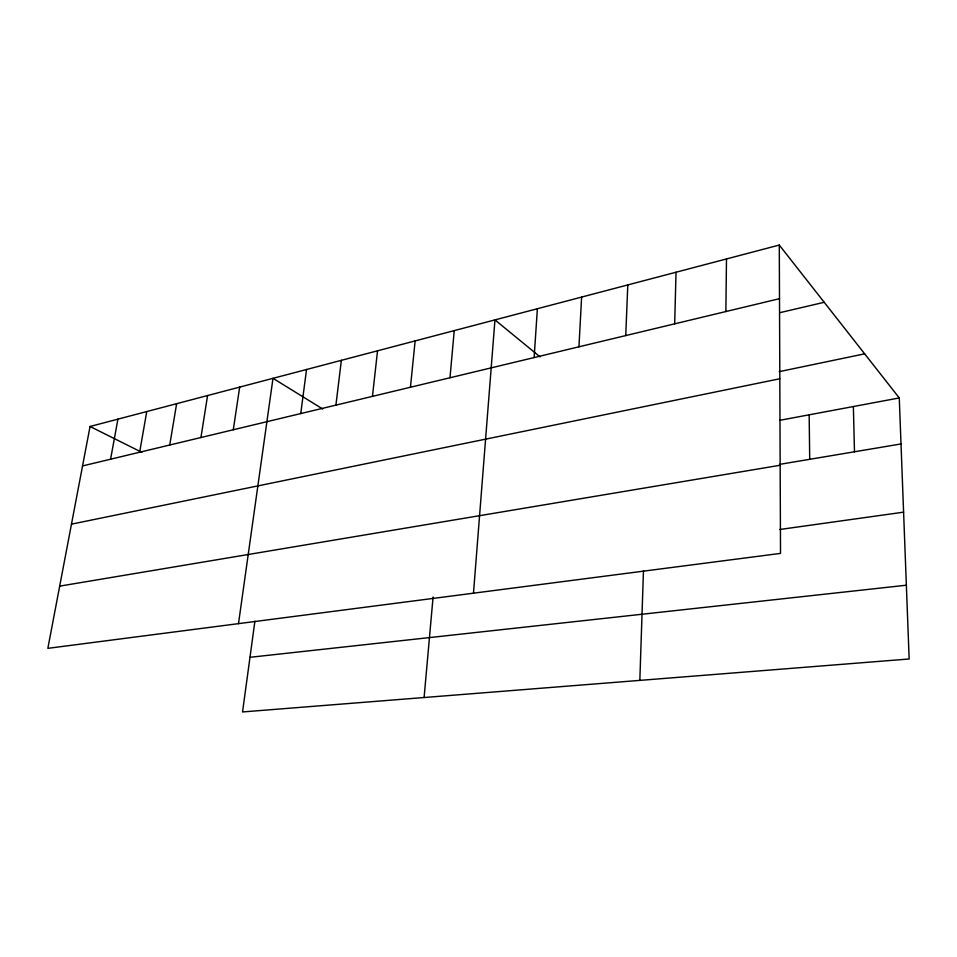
<?xml version="1.0" encoding="UTF-8"?>
<svg xmlns="http://www.w3.org/2000/svg" width="957" height="957" viewBox="0 0 957 957"><rect width="100%" height="100%" fill="white"/><g stroke="black" fill="none" stroke-linecap="round" stroke-linejoin="round"><path stroke-width="1.44" d="M725.873 311.551L726.483 258.952M674.673 323.837L676.037 272.231M639.838 680.379L643.463 570.695M625.746 335.584L627.792 284.935M578.949 346.817L581.617 297.089M534.138 357.571L537.379 308.728M473.476 593.196L494.96 319.901L540.059 356.877M424.095 697.521L433.078 597.072M449.993 377.764L454.24 330.62M410.445 387.25L415.135 340.907M372.452 396.365L377.537 350.812M335.907 405.134L341.362 360.334M300.749 413.58L306.539 369.498M254.909 621.189L242.54 711.948L909.15 658.99L899.269 397.945L779.285 245.052L90.054 426.487L47.85 648.344L780.517 553.397L779.285 245.052M238.496 623.641L272.996 378.326L322.676 408.974M233.293 429.765L239.681 387.095M200.934 437.528L207.585 395.54M169.736 445.017L176.626 403.698M139.638 452.242L146.756 411.558M110.593 459.204L117.914 419.154M82.541 465.939L779.5 298.68M779.62 312.724L824.216 302.292M779.189 371.651L864.661 353.839M71.476 524.161L779.823 378.757M779.788 420.314L899.269 397.945M779.524 464.384L901.016 443.952M59.681 586.139L780.158 465.258M779.776 529.496L903.599 512.162M249.98 657.303L906.363 585.217M90.054 426.487L141.815 452.314M853.369 406.534L854.481 451.776M809.167 414.812L809.706 459.312"/></g></svg>
